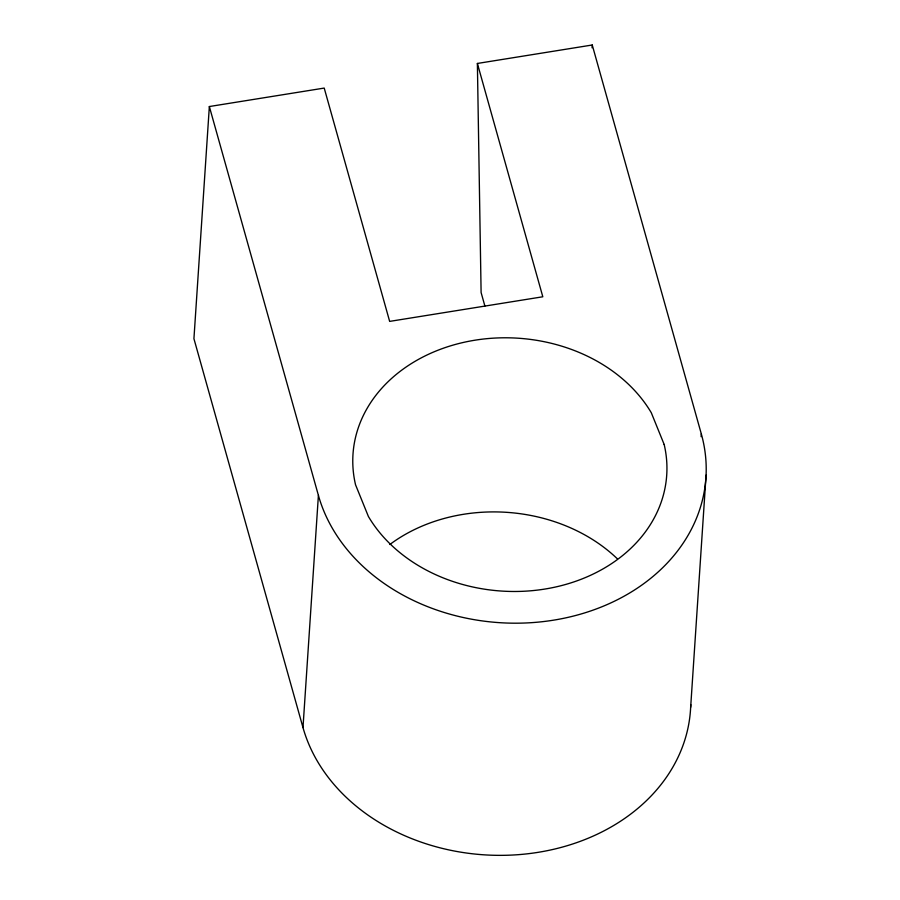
<?xml version="1.0" encoding="UTF-8"?>
<svg xmlns="http://www.w3.org/2000/svg" width="900" height="900" viewBox="0 0 900 900"><rect width="100%" height="100%" fill="white"/><g stroke="black" fill="none" stroke-linecap="round" stroke-linejoin="round"><path stroke-width="1.35" d="M701.123 436.657L701.303 433.868L592.245 45L477.382 63.461L542.812 296.775L389.655 321.39L324.214 88.076L209.351 106.538L193.928 338.692L302.985 727.56A196.504 158.366 3.8 0 0 514.384 854.933A196.504 158.366 3.8 0 0 690.75 704.599M302.985 727.56L318.409 495.394L209.351 106.538M592.065 47.801L592.245 45M690.649 707.332L706.072 475.166M484.886 306.034L481.106 292.545L477.382 63.461M701.303 433.868A196.504 158.366 3.8 0 1 553.477 620.179A196.504 158.366 3.8 0 1 318.409 495.394M389.846 544.5A157.208 126.698 3.8 0 1 617.22 558.675M664.166 444.476L651.296 412.751A157.208 126.698 3.8 0 0 460.553 343.103A157.208 126.698 3.8 0 0 355.545 484.785L368.415 516.51A157.208 126.698 3.8 0 0 559.159 586.17A157.208 126.698 3.8 0 0 664.166 444.476"/></g></svg>
